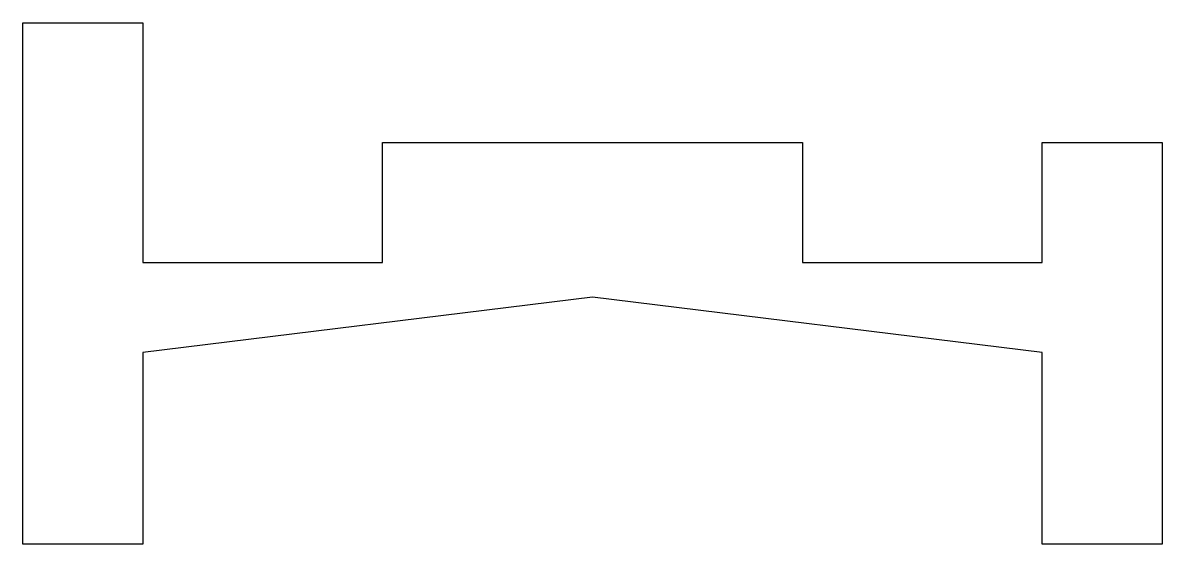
# Model space of a CAD drawing. Header units: millimetres. Extents: x 0 to 190, y 0 to 87.
import ezdxf

# ---------------------------------------------------------------- set-up
doc = ezdxf.new("R2010")
doc.units = ezdxf.units.MM
doc.header["$MEASUREMENT"] = 0
doc.layers.add('Default', color=178, linetype='Continuous', true_color=0x000000)

msp = doc.modelspace()

# ---------------------------------------------------------------- linework, layer by layer
at = {"layer": 'Default'}
msp.add_lwpolyline([(0, 87), (20, 87), (20, 47), (60, 47), (60, 67), (130, 67), (130, 47), (170, 47), (170, 67), (190, 67), (190, 0), (170, 0), (170, 32), (95, 41.2), (20, 32), (20, 0), (0, 0)], close=True, dxfattribs=at)

doc.saveas('drawing.dxf')
